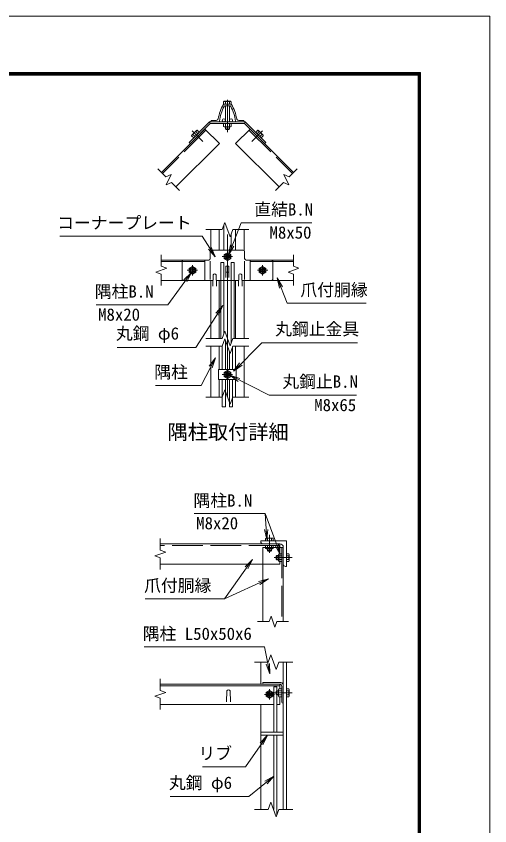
# Model space of a CAD drawing. Units: millimetres, scale not verified. Extents: x -4200 to 4200, y -2970 to 2970.
# Drawn here: x 2352 to 4200, y -194 to 2970 of the extents above; entities that cross this region are included whole.
import ezdxf
from ezdxf.enums import TextEntityAlignment as Align

# ---------------------------------------------------------------- set-up
doc = ezdxf.new("R2010")
doc.units = ezdxf.units.MM
doc.header["$LTSCALE"] = 20
doc.linetypes.add('DASHED', pattern=[7.5, 6, -1.5])
doc.linetypes.add('USER1', pattern=[50.8, 31.75, -6.35, 6.35, -6.35])
for name, color, linetype, lineweight in [('0-0_D-STR1', 1, 'Continuous', 18), ('0-1_D-BMK', 2, 'USER1', 13), ('0-2_D-STR-DIM', 7, 'Continuous', 9), ('0-6_D-STR3', 3, 'Continuous', 13), ('0-7_D-STR-TXT', 7, 'Continuous', 9), ('0-8_0', 7, 'Continuous', 9), ('0-B_D-TTL', 7, 'Continuous', 9)]:
    doc.layers.add(name, color=color, linetype=linetype, lineweight=lineweight)
doc.layers.add('0-9_D-TTL-TXT', color=7, linetype='Continuous')
doc.styles.add('ＭＳ ゴシック', font='')
doc.styles.get('ＭＳ ゴシック').set_extended_font_data('MS Gothic')

# ---------------------------------------------------------------- blocks, each defined once
blk = doc.blocks.new('_Open')
at = {"layer": '0-8_0'}
blk.add_line((-20, 3.33), (0, 0), dxfattribs=at)
blk.add_lwpolyline([(-20, -3.33), (0, 0), (-20, 0)], dxfattribs=at)

msp = doc.modelspace()

# ---------------------------------------------------------------- linework, layer by layer
at = {"layer": '0-0_D-STR1'}
for p, q in [((3164.83, 2626.76), (3187.21, 2626.76)), ((3167.64, 2619.76), (3184.39, 2619.76)), ((3132.12, 2562.76), (3114.02, 2562.76)), ((3219.91, 2562.76), (3238.02, 2562.76)), ((3111.02, 2556.76), (3111.02, 2559.76)), ((3140.86, 2556.76), (3111.02, 2556.76)), ((3211.18, 2556.76), (3241.02, 2556.76)), ((3241.02, 2556.76), (3241.02, 2559.76)), ((3087.8, 2529.15), (2918.1, 2359.44)), ((3087.8, 2529.15), (3144.37, 2472.58)), ((3264.23, 2529.15), (3207.66, 2472.58)), ((3264.23, 2529.15), (3433.93, 2359.44)), ((3144.37, 2472.58), (2974.67, 2302.87)), ((3207.66, 2472.58), (3377.37, 2302.87)), ((3162.02, 2055.98), (3162.02, 2153.89)), ((3111.02, 2054.45), (3111.02, 2135.98)), ((3144.02, 2055.98), (3144.02, 2135.98)), ((3208.02, 2055.98), (3208.02, 2135.98)), ((3241.02, 2054.45), (3241.02, 2135.98)), ((3190.02, 2055.98), (3190.02, 2118.06)), ((2917.91, 2016.98), (3087.8, 2016.98)), ((2917.91, 2010.98), (3087.8, 2010.98)), ((3087.8, 2016.98), (3087.8, 1936.98)), ((3434.12, 2016.98), (3264.23, 2016.98)), ((3264.23, 2016.98), (3264.23, 1936.98)), ((3434.12, 2010.98), (3264.23, 2010.98)), ((2917.91, 1936.98), (3087.8, 1936.98)), ((3111.02, 1710.72), (3111.02, 1936.98)), ((3120.02, 1958.73), (3118.52, 1915.73)), ((3132.02, 1958.73), (3133.52, 1915.73)), ((3144.02, 1710.72), (3144.02, 1936.98)), ((3208.02, 1710.72), (3208.02, 1936.98)), ((3220.02, 1958.73), (3218.52, 1915.73)), ((3232.02, 1958.73), (3233.52, 1915.73)), ((3241.02, 1710.72), (3241.02, 1936.98)), ((3434.12, 1936.98), (3264.23, 1936.98)), ((3111.02, 1481.76), (3111.02, 1680.72)), ((3144.02, 1588.91), (3144.02, 1680.72)), ((3208.02, 1588.91), (3208.02, 1680.72)), ((3241.02, 1481.76), (3241.02, 1680.72)), ((3144.02, 1481.76), (3144.02, 1550.91)), ((3208.02, 1481.76), (3208.02, 1550.91)), ((3306, 920.23), (3406, 920.23)), ((3306, 917.23), (3306, 920.23)), ((3406, 920.23), (3406, 820.23)), ((3380, 908.23), (2914, 908.23)), ((3314, 894.23), (3314, 604.23)), ((3381, 908.23), (3315, 908.23)), ((3394, 829.23), (3394, 895.23)), ((3314, 828.23), (2914, 828.23)), ((3406, 820.23), (3403, 820.23)), ((3306, 360.06), (3306, 446.06)), ((3394, 446.06), (3394, -129.94)), ((3406, 446.06), (3406, -129.94)), ((3380, 360.06), (2914, 360.06)), ((3380, 354.06), (2914, 354.06)), ((3384, 366.06), (3314, 366.06)), ((3314, 364.06), (3314, 366.06)), ((3379, 360.06), (3318, 360.06)), ((3380, 341.07), (3380, 360.06)), ((3388, 290.06), (3388, 351.06)), ((3394, 286.06), (3394, 356.06)), ((3174, 333.8), (3172.5, 290.8)), ((3186, 333.8), (3187.5, 290.8)), ((3380, 280.06), (3380, 311.04)), ((3392, 286.06), (3394, 286.06)), ((3357.27, 280.06), (2914, 280.06)), ((3306, -129.94), (3306, 280.06)), ((3380, 280.06), (3369.27, 280.06)), ((3306, 172.06), (3394, 172.06)), ((3306, 160.06), (3394, 160.06))]:
    msp.add_line(p, q, dxfattribs=at)
at = {"layer": '0-0_D-STR1', "linetype": 'DASHED'}
for p, q in [((3092.05, 2524.9), (2922.34, 2355.2)), ((3259.99, 2524.9), (3429.69, 2355.2)), ((3380, 902.23), (2914, 902.23)), ((3380, 828.23), (3380, 908.23)), ((3388, 894.23), (3388, 604.23)), ((3380, 828.23), (3314, 828.23))]:
    msp.add_line(p, q, dxfattribs=at)
at = {"layer": '0-0_D-STR1'}
msp.add_lwpolyline([(3314, 894.23), (3394, 894.23), (3394, 604.23)], dxfattribs=at)
for centre, radius, start, end in [((3164.83, 2621.76), 5, 90, 148.30182), ((3187.21, 2621.76), 5, 31.69818, 90), ((3289.22, 2544.94), 151.2, 148.30182, 170.6662), ((3289.22, 2544.94), 145.2, 150.13204, 173.91336), ((3167.64, 2614.76), 5, 90, 150.13204), ((3184.39, 2614.76), 5, 29.86796, 90), ((3062.82, 2544.94), 145.2, 6.08664, 29.86796), ((3062.82, 2544.94), 151.2, 9.3338, 31.69818), ((3114.02, 2559.76), 3, 90, 180), ((3132.12, 2570.76), 8, 270, 350.6662), ((3219.91, 2570.76), 8, 189.3338, 270), ((3238.02, 2559.76), 3, 0, 90), ((3140.86, 2560.76), 4, 270, 353.91336), ((3211.18, 2560.76), 4, 186.08664, 270), ((3126.02, 1956.23), 6.5, 22.61986, 157.38014), ((3226.02, 1956.23), 6.5, 22.61986, 157.38014), ((3315, 917.23), 9, 180, 270), ((3381, 895.23), 13, 360, 90), ((3403, 829.23), 9, 180, 270), ((3318, 364.06), 4, 180, 270), ((3379, 351.06), 9, 0, 90), ((3384, 356.06), 10, 0, 90), ((3180, 331.3), 6.5, 22.61986, 157.38014), ((3392, 290.06), 4, 180, 270)]:
    msp.add_arc(centre, radius, start, end, dxfattribs=at)
at = {"layer": '0-1_D-BMK'}
for p, q in [((3176.02, 2643.5), (3176.02, 2517.12)), ((3038.77, 2521.61), (3080.27, 2480.11)), ((3313.26, 2521.61), (3271.76, 2480.11)), ((3176.02, 1481.76), (3176.02, 2159.71)), ((3196.02, 2030.98), (3156.02, 2030.98)), ((3039.02, 1996.98), (3039.02, 1956.98)), ((3313.02, 1996.98), (3313.02, 1956.98)), ((3059.02, 1976.98), (3019.02, 1976.98)), ((3293.02, 1976.98), (3333.02, 1976.98)), ((3196.02, 1569.91), (3156.02, 1569.91)), ((3340, 873.23), (3340, 943.23)), ((3359, 854.23), (3429, 854.23)), ((3360, 320.06), (3320, 320.06)), ((3340, 300.06), (3340, 340.06)), ((3359, 326.06), (3429, 326.06)), ((3418, 326.06), (3382, 326.06))]:
    msp.add_line(p, q, dxfattribs=at)
at = {"layer": '0-2_D-STR-DIM'}
for p, q in [((2903.96, 2373.58), (2935.5, 2342.04)), ((3448.08, 2373.58), (3416.53, 2342.04)), ((3396.14, 2351.55), (3415.16, 2310.76)), ((3416.53, 2342.04), (3396.14, 2351.55)), ((2957.26, 2320.27), (2988.81, 2288.73)), ((3394.77, 2320.27), (3363.22, 2288.73)), ((3415.16, 2310.76), (3394.77, 2320.27)), ((3155.49, 2135.98), (3165.76, 2164.17)), ((3165.76, 2164.17), (3186.28, 2107.78)), ((3092.02, 2135.98), (3155.49, 2135.98)), ((3186.28, 2107.78), (3196.54, 2135.98)), ((3196.54, 2135.98), (3260.02, 2135.98)), ((2917.91, 2037.24), (2917.91, 1992.63)), ((3434.12, 2037.24), (3434.12, 1992.63)), ((2939.06, 1984.93), (2896.77, 1969.54)), ((2896.77, 1969.54), (2917.91, 1961.85)), ((2917.91, 1992.63), (2939.06, 1984.93)), ((2917.91, 1961.85), (2917.91, 1917.24)), ((3434.12, 1961.85), (3434.12, 1917.24)), ((3092.02, 1710.72), (3155.49, 1710.72)), ((3155.49, 1710.72), (3165.76, 1738.92)), ((3165.76, 1738.92), (3186.28, 1682.53)), ((3186.28, 1682.53), (3196.54, 1710.72)), ((3196.54, 1710.72), (3260.02, 1710.72)), ((3092.02, 1680.72), (3155.49, 1680.72)), ((3196.54, 1680.72), (3260.02, 1680.72)), ((3092.02, 1481.76), (3155.49, 1481.76)), ((3196.54, 1481.76), (3260.02, 1481.76)), ((2914, 928.49), (2914, 883.88)), ((2914, 853.09), (2914, 808.49)), ((3293.74, 604.23), (3338.35, 604.23)), ((3338.35, 604.23), (3346.04, 625.37)), ((3346.04, 625.37), (3361.43, 583.08)), ((3361.43, 583.08), (3369.13, 604.23)), ((3369.13, 604.23), (3413.74, 604.23)), ((3335.48, 446.06), (3281, 446.06)), ((3345.74, 474.25), (3335.48, 446.06)), ((3366.26, 417.87), (3345.74, 474.25)), ((3376.52, 446.06), (3366.26, 417.87)), ((3431, 446.06), (3376.52, 446.06)), ((2914, 380.32), (2914, 335.71)), ((2914, 304.93), (2914, 260.32)), ((3335.48, -129.94), (3281, -129.94)), ((3431, -129.94), (3376.52, -129.94))]:
    msp.add_line(p, q, dxfattribs=at)
for points in [[(2935.5, 2342.04), (2955.89, 2351.55), (2936.87, 2310.76), (2957.26, 2320.27)], [(3434.12, 1992.63), (3455.26, 1984.93), (3412.98, 1969.54), (3434.12, 1961.85)], [(3155.49, 1680.72), (3165.76, 1708.92), (3186.28, 1652.53), (3196.54, 1680.72)], [(3155.49, 1481.76), (3165.76, 1509.95), (3186.28, 1453.57), (3196.54, 1481.76)], [(2914, 883.88), (2935.14, 876.18), (2892.86, 860.79), (2914, 853.09)], [(2914, 335.71), (2935.14, 328.01), (2892.86, 312.62), (2914, 304.93)], [(3376.52, -129.94), (3366.26, -158.13), (3345.74, -101.75), (3335.48, -129.94)]]:
    msp.add_lwpolyline(points, dxfattribs=at)
at = {"layer": '0-6_D-STR3'}
for p, q in [((3163.42, 2637.36), (3161.01, 2635.97)), ((3161.01, 2626.76), (3161.01, 2635.97)), ((3191.03, 2626.76), (3161.01, 2626.76)), ((3188.62, 2637.36), (3163.42, 2637.36)), ((3168.51, 2626.76), (3168.51, 2635.97)), ((3183.52, 2626.76), (3183.52, 2635.97)), ((3188.62, 2637.36), (3191.03, 2635.97)), ((3191.03, 2626.76), (3191.03, 2635.97)), ((3168.02, 2619.76), (3168.02, 2556.76)), ((3184.02, 2619.76), (3184.02, 2556.76)), ((3106.37, 2556.76), (3026.71, 2477.1)), ((3109.02, 2550.36), (3031.23, 2472.58)), ((3106.37, 2556.76), (3245.67, 2556.76)), ((3109.02, 2550.36), (3106.37, 2556.76)), ((3109.02, 2550.36), (3243.02, 2550.36)), ((3161.01, 2550.36), (3191.03, 2550.36)), ((3163.52, 2537.36), (3188.52, 2537.36)), ((3168.02, 2537.36), (3168.02, 2529.16)), ((3168.51, 2550.36), (3168.51, 2538.81)), ((3169.52, 2537.36), (3169.52, 2527.66)), ((3182.52, 2537.36), (3182.52, 2527.66)), ((3183.52, 2550.36), (3183.52, 2538.81)), ((3184.02, 2537.36), (3184.02, 2529.16)), ((3243.02, 2550.36), (3245.67, 2556.76)), ((3243.02, 2550.36), (3320.8, 2472.58)), ((3245.67, 2556.76), (3325.32, 2477.1)), ((3054.64, 2523.42), (3036.96, 2505.74)), ((3049.69, 2500.08), (3041.52, 2508.25)), ((3065.61, 2516), (3044.38, 2494.77)), ((3060.3, 2510.7), (3052.13, 2518.86)), ((3168.02, 2529.16), (3170.42, 2526.76)), ((3184.02, 2529.16), (3168.02, 2529.16)), ((3181.62, 2526.76), (3170.42, 2526.76)), ((3184.02, 2529.16), (3181.62, 2526.76)), ((3286.42, 2516), (3294.59, 2524.17)), ((3286.42, 2516), (3307.65, 2494.77)), ((3291.73, 2510.7), (3299.9, 2518.86)), ((3294.59, 2524.17), (3297.39, 2523.42)), ((3297.39, 2523.42), (3315.07, 2505.74)), ((3302.35, 2500.08), (3310.51, 2508.25)), ((3307.65, 2494.77), (3315.82, 2502.94)), ((3315.82, 2502.94), (3315.07, 2505.74)), ((3031.23, 2472.58), (3026.71, 2477.1)), ((3320.8, 2472.58), (3325.32, 2477.1)), ((3109.02, 2049.98), (3109.02, 2022.98)), ((3115.02, 2055.98), (3237.02, 2055.98)), ((3176.02, 2045.99), (3163.02, 2038.48)), ((3163.02, 2038.48), (3163.02, 2023.47)), ((3189.02, 2038.48), (3176.02, 2045.99)), ((3189.02, 2023.47), (3189.02, 2038.48)), ((3243.02, 2049.98), (3243.02, 2022.98)), ((3005.02, 2016.98), (3103.02, 2016.98)), ((3109.02, 1940.98), (3109.02, 2012.98)), ((3163.02, 2023.47), (3176.02, 2015.96)), ((3176.02, 2015.96), (3189.02, 2023.47)), ((3243.02, 1940.98), (3243.02, 2013.17)), ((3249.02, 2016.98), (3347.02, 2016.98)), ((3170.02, 1992.98), (3170.02, 1948.92)), ((3182.02, 1992.98), (3170.02, 1992.98)), ((3182.02, 1970.32), (3170.02, 1970.32)), ((3182.02, 1992.98), (3182.02, 1948.92)), ((3300.02, 1984.48), (3313.02, 1991.99)), ((3300.02, 1969.47), (3300.02, 1984.48)), ((3313.02, 1961.96), (3300.02, 1969.47)), ((3313.02, 1991.99), (3326.02, 1984.48)), ((3326.02, 1969.47), (3313.02, 1961.96)), ((3326.02, 1984.48), (3326.02, 1969.47)), ((3005.02, 1936.98), (3119.26, 1936.98)), ((3132.78, 1936.98), (3219.26, 1936.98)), ((3150.02, 1936.98), (3150.02, 1710.72)), ((3162.02, 1936.98), (3162.02, 1728.64)), ((3190.02, 1936.98), (3190.02, 1692.81)), ((3202.02, 1936.98), (3202.02, 1710.72)), ((3232.78, 1936.98), (3347.02, 1936.98)), ((3156.02, 1682.16), (3156.02, 1588.91)), ((3168.02, 1702.7), (3168.02, 1588.91)), ((3196.02, 1679.29), (3196.02, 1588.91)), ((3184.02, 1658.75), (3184.02, 1588.91)), ((3141.62, 1588.91), (3210.42, 1588.91)), ((3176.02, 1584.92), (3163.02, 1577.41)), ((3189.02, 1577.41), (3176.02, 1584.92)), ((3210.42, 1588.91), (3210.42, 1550.91)), ((3156.02, 1550.91), (3156.02, 1443.51)), ((3163.02, 1577.41), (3163.02, 1562.4)), ((3163.02, 1562.4), (3176.02, 1554.9)), ((3168.02, 1550.91), (3168.02, 1443.51)), ((3176.02, 1554.9), (3189.02, 1562.4)), ((3184.02, 1550.91), (3184.02, 1443.51)), ((3189.02, 1562.4), (3189.02, 1577.41)), ((3196.02, 1550.91), (3196.02, 1443.51)), ((3156.02, 1443.51), (3168.02, 1443.51)), ((3184.02, 1443.51), (3196.02, 1443.51)), ((3327.4, 930.83), (3324.99, 929.43)), ((3324.99, 920.23), (3324.99, 929.43)), ((3355.01, 920.23), (3324.99, 920.23)), ((3352.6, 930.83), (3327.4, 930.83)), ((3332.49, 920.23), (3332.49, 929.43)), ((3347.51, 920.23), (3347.51, 929.43)), ((3352.6, 930.83), (3355.01, 929.43)), ((3355.01, 920.23), (3355.01, 929.43)), ((3324.99, 902.23), (3324.99, 890.68)), ((3324.99, 902.23), (3355.01, 902.23)), ((3324.99, 890.68), (3327.5, 889.23)), ((3327.5, 889.23), (3352.5, 889.23)), ((3332, 889.23), (3332, 882.63)), ((3332.49, 902.23), (3332.49, 890.68)), ((3333.5, 889.23), (3333.5, 881.13)), ((3346.5, 889.23), (3346.5, 881.13)), ((3347.51, 902.23), (3347.51, 890.68)), ((3348, 889.23), (3348, 882.63)), ((3355.01, 890.68), (3352.5, 889.23)), ((3355.01, 902.23), (3355.01, 890.68)), ((3345.6, 880.23), (3334.4, 880.23)), ((3348, 882.63), (3345.6, 880.23)), ((3368.4, 862.23), (3366, 859.83)), ((3366, 859.83), (3366, 848.63)), ((3375, 860.73), (3366.9, 860.73)), ((3368.4, 862.23), (3368.4, 846.23)), ((3375, 862.23), (3368.4, 862.23)), ((3375, 841.73), (3375, 866.73)), ((3388, 861.73), (3376.45, 861.73)), ((3388, 839.21), (3388, 869.24)), ((3406, 869.24), (3415.21, 869.24)), ((3406, 869.24), (3406, 839.21)), ((3406, 861.73), (3415.21, 861.73)), ((3416.6, 866.83), (3415.21, 869.24)), ((3416.6, 866.83), (3416.6, 841.63)), ((3368.4, 846.23), (3366, 848.63)), ((3375, 847.73), (3366.9, 847.73)), ((3375, 846.23), (3368.4, 846.23)), ((3388, 846.72), (3376.45, 846.72)), ((3406, 846.72), (3415.21, 846.72)), ((3406, 839.21), (3415.21, 839.21)), ((3416.6, 841.63), (3415.21, 839.21)), ((3357.27, 350.06), (3357.27, 172.06)), ((3369.27, 350.06), (3357.27, 350.06)), ((3369.27, 350.06), (3369.27, 334.06)), ((3368.4, 334.06), (3366, 331.66)), ((3366, 331.66), (3366, 320.46)), ((3375, 332.56), (3366.9, 332.56)), ((3375, 319.56), (3366.9, 319.56)), ((3375, 334.06), (3368.4, 334.06)), ((3375, 318.06), (3368.4, 318.06)), ((3369.27, 318.06), (3369.27, 172.06)), ((3376.45, 341.07), (3375, 338.56)), ((3375, 313.56), (3375, 338.56)), ((3388, 341.07), (3376.45, 341.07)), ((3388, 333.56), (3376.45, 333.56)), ((3388, 318.55), (3376.45, 318.55)), ((3388, 311.04), (3388, 341.07)), ((3406, 341.07), (3406, 311.04)), ((3406, 341.07), (3415.21, 341.07)), ((3406, 333.56), (3415.21, 333.56)), ((3406, 318.55), (3415.21, 318.55)), ((3416.6, 338.66), (3415.21, 341.07)), ((3416.6, 338.66), (3416.6, 313.46)), ((3376.45, 311.04), (3375, 313.56)), ((3388, 311.04), (3376.45, 311.04)), ((3406, 311.04), (3415.21, 311.04)), ((3416.6, 313.46), (3415.21, 311.04)), ((3357.27, 160.06), (3357.27, -129.94)), ((3369.27, 160.06), (3369.27, -149.88))]:
    msp.add_line(p, q, dxfattribs=at)
at = {"layer": '0-6_D-STR3', "linetype": 'DASHED'}
for p, q in [((2999.02, 2010.98), (2999.02, 1942.98)), ((3150.02, 2006.98), (3162.02, 2006.98)), ((3150.02, 2006.98), (3150.02, 1936.98)), ((3162.02, 2006.98), (3162.02, 1936.98)), ((3190.02, 2006.98), (3190.02, 1936.98)), ((3202.02, 2006.98), (3190.02, 2006.98)), ((3202.02, 2006.98), (3202.02, 1936.98)), ((3353.02, 2010.98), (3353.02, 1942.98))]:
    msp.add_line(p, q, dxfattribs=at)
at = {"layer": '0-6_D-STR3'}
for points in [[(3161.01, 2550.36), (3161.01, 2538.81), (3163.52, 2537.36)], [(3191.03, 2550.36), (3191.03, 2538.81), (3188.52, 2537.36)], [(3044.38, 2494.77), (3036.21, 2502.94), (3036.96, 2505.74)], [(3065.61, 2516), (3057.44, 2524.17), (3054.64, 2523.42)], [(3141.62, 1588.91), (3141.62, 1550.91), (3210.42, 1550.91)], [(3348, 882.63), (3332, 882.63), (3334.4, 880.23)], [(3388, 869.24), (3376.45, 869.24), (3375, 866.73)], [(3388, 839.21), (3376.45, 839.21), (3375, 841.73)], [(3368.4, 334.06), (3368.4, 318.06), (3366, 320.46)]]:
    msp.add_lwpolyline(points, dxfattribs=at)
for points in [[(3052.02, 1984.48), (3039.02, 1991.99), (3026.02, 1984.48), (3026.02, 1969.47), (3039.02, 1961.96), (3052.02, 1969.47)], [(3353, 327.56), (3340, 335.07), (3327, 327.56), (3327, 312.55), (3340, 305.04), (3353, 312.55)]]:
    msp.add_lwpolyline(points, close=True, dxfattribs=at)
for centre, radius in [((3162.02, 2562.76), 6), ((3190.02, 2562.76), 6), ((3176.02, 2030.98), 12.5), ((3176.02, 2030.98), 8), ((3176.02, 2030.98), 5.6), ((3039.02, 1976.98), 12.5), ((3039.02, 1976.98), 8), ((3039.02, 1976.98), 5.6), ((3313.02, 1976.98), 12.5), ((3313.02, 1976.98), 8), ((3313.02, 1976.98), 5.6), ((3176.02, 1569.91), 12.5), ((3176.02, 1569.91), 8), ((3176.02, 1569.91), 5.6), ((3340, 320.06), 12.5), ((3340, 320.06), 8), ((3340, 320.06), 5.6)]:
    msp.add_circle(centre, radius, dxfattribs=at)
for centre, radius, start, end in [((3164.76, 2630.48), 6.64, 55.61585, 124.38415), ((3176.02, 2612.29), 24.84, 72.4121, 107.5879), ((3187.27, 2630.48), 6.64, 55.61585, 124.38415), ((3164.76, 2544.29), 6.64, 235.61585, 304.38416), ((3176.02, 2562.49), 24.84, 252.4121, 287.5879), ((3187.27, 2544.29), 6.64, 235.61586, 304.38414), ((3042.74, 2501.72), 6.64, 100.61586, 169.38414), ((3063.57, 2496.81), 24.84, 117.4121, 152.5879), ((3058.66, 2517.64), 6.64, 100.61585, 169.38416), ((3293.37, 2517.64), 6.64, 10.61584, 79.38415), ((3288.46, 2496.81), 24.84, 27.4121, 62.5879), ((3309.29, 2501.72), 6.64, 10.61586, 79.38414), ((3115.02, 2049.98), 6, 90, 180), ((3237.02, 2049.98), 6, 0, 90), ((3103.02, 2022.98), 6, 270, 0), ((3249.02, 2022.98), 6, 180, 270), ((3328.74, 923.95), 6.64, 55.61585, 124.38415), ((3340, 905.76), 24.84, 72.4121, 107.5879), ((3351.26, 923.95), 6.64, 55.61585, 124.38415), ((3328.74, 896.16), 6.64, 235.61585, 304.38416), ((3340, 914.35), 24.84, 252.4121, 287.5879), ((3351.26, 896.16), 6.64, 235.61586, 304.38414), ((3381.93, 865.48), 6.64, 145.61586, 214.38414), ((3400.13, 854.23), 24.84, 162.4121, 197.5879), ((3409.72, 865.48), 6.64, 325.61585, 34.38415), ((3391.53, 854.23), 24.84, 342.4121, 17.5879), ((3381.93, 842.97), 6.64, 145.61584, 214.38415), ((3409.72, 842.97), 6.64, 325.61585, 34.38415), ((3381.93, 337.31), 6.64, 145.61586, 214.38414), ((3381.93, 314.8), 6.64, 145.61584, 214.38415), ((3400.13, 326.06), 24.84, 162.4121, 197.5879), ((3409.72, 337.31), 6.64, 325.61585, 34.38415), ((3409.72, 314.8), 6.64, 325.61585, 34.38415), ((3391.53, 326.06), 24.84, 342.4121, 17.5879)]:
    msp.add_arc(centre, radius, start, end, dxfattribs=at)
at = {"layer": '0-6_D-STR3', "linetype": 'DASHED'}
for centre, start, end in [((3005.02, 2010.98), 90, 180), ((3347.02, 2010.98), 0, 90), ((3005.02, 1942.98), 180, 270), ((3347.02, 1942.98), 270, 0)]:
    msp.add_arc(centre, 6, start, end, dxfattribs=at)
at = {"layer": '0-7_D-STR-TXT'}
for p, q in [((3323.63, 1026.98), (3329.67, 926.56)), ((3164, 693.15), (3334.68, 770.92))]:
    msp.add_line(p, q, dxfattribs=at)
for points in [[(3504.93, 2162.64), (3229.38, 2162.64), (3180.92, 2038.33)], [(2521.53, 2109.99), (3077.79, 2109.99), (3127.66, 2031.26)], [(2663.34, 1842.11), (2943.35, 1842.11), (3033.91, 1967)], [(3717.92, 1848.29), (3408.88, 1848.29), (3370.95, 1945.49)], [(2744.96, 1675.83), (3052.99, 1675.83), (3156.64, 1837.37)], [(3683.25, 1693.78), (3310.49, 1693.78), (3201.69, 1583.85)], [(2895.77, 1527.33), (3073.09, 1527.33), (3128.13, 1632.66)], [(3679.38, 1488.72), (3338.61, 1488.72), (3187.42, 1565.87)], [(3046.31, 1026.98), (3323.63, 1026.98), (3381.56, 868.63)], [(2854.96, 693.15), (3164, 693.15), (3272.5, 845.82)], [(2850.61, 506.12), (3320.31, 506.12), (3341.36, 401.66)], [(3078.99, 36.89), (3246.66, 36.89), (3330.6, 158.41)], [(2951.96, -78.63), (3259.99, -78.63), (3355.72, -0.63)]]:
    msp.add_lwpolyline(points, dxfattribs=at)
at = {"layer": '0-B_D-TTL', "color": 2, "lineweight": 18}
msp.add_lwpolyline([(-4200, 2970), (4200, 2970), (4200, -2970), (-4200, -2970)], close=True, dxfattribs=at)
at = {"layer": '0-B_D-TTL'}
for points in [[(-3930, 2750), (3930, 2750), (3930, -2750), (-3930, -2750)], [(-3927.5, 2747.5), (3927.5, 2747.5), (3927.5, -2747.5), (-3927.5, -2747.5)], [(-3925, 2745), (3925, 2745), (3925, -2745), (-3925, -2745)], [(-3922.5, 2742.5), (3922.5, 2742.5), (3922.5, -2742.5), (-3922.5, -2742.5)], [(-3920, 2740), (3920, 2740), (3920, -2740), (-3920, -2740)]]:
    msp.add_lwpolyline(points, close=True, dxfattribs=at)

# ---------------------------------------------------------------- block references
at = {"layer": '0-7_D-STR-TXT', "xscale": 2, "yscale": 2}
for p, rotation in [((3128.73, 2029.57), 302.35412), ((3180.2, 2036.46), 248.70495), ((3035.08, 1968.62), 54.05425), ((3370.23, 1947.35), 111.31411), ((3157.72, 1839.05), 57.31217), ((3129.06, 1634.44), 62.40856), ((3200.29, 1582.43), 225.29561), ((3185.64, 1566.78), 152.96577), ((3329.79, 924.57), 273.44298), ((3382.25, 866.75), 290.09456), ((3273.66, 847.45), 54.59875), ((3336.5, 771.75), 24.49506), ((3341.75, 399.7), 281.3911), ((3331.73, 160.06), 55.36729), ((3357.27, 0.63), 39.17151)]:
    msp.add_blockref('_Open', p, dxfattribs=dict(at, rotation=rotation))

# ---------------------------------------------------------------- texts
at = {"layer": '0-7_D-STR-TXT', "style": 'ＭＳ ゴシック'}
for s, p in [('直結B.N', (3280.81, 2176.63)), ('コーナープレート', (2511.38, 2124.22)), ('M8x50', (3340.44, 2086.24)), ('爪付胴縁', (3460.82, 1862.27)), ('隅柱B.N', (2658.27, 1855.71)), ('M8x20', (2671.25, 1765.7)), ('丸鋼止金具', (3362.18, 1709.03)), ('丸鋼 φ6', (2740.64, 1691.97)), ('隅柱', (2890.69, 1540.93)), ('丸鋼止B.N', (3390.29, 1503.84)), ('M8x65', (3514.9, 1412.31)), ('隅柱B.N', (3043.51, 1039.06)), ('M8x20', (3054.21, 950.58)), ('爪付胴縁', (2850.89, 707.14)), ('隅柱 L50x50x6', (2845.53, 518.7)), ('リブ', (3062.75, 51.25)), ('丸鋼 φ6', (2947.64, -63.76))]:
    msp.add_text(s, height=48.09, dxfattribs=at).set_placement(p, align=Align.BOTTOM_LEFT)
at = {"layer": '0-9_D-TTL-TXT', "style": 'ＭＳ ゴシック'}
msp.add_text('隅柱取付詳細', height=57.77, dxfattribs=at).set_placement((2942.11, 1298.88), align=Align.BOTTOM_LEFT)

doc.saveas('drawing.dxf')
